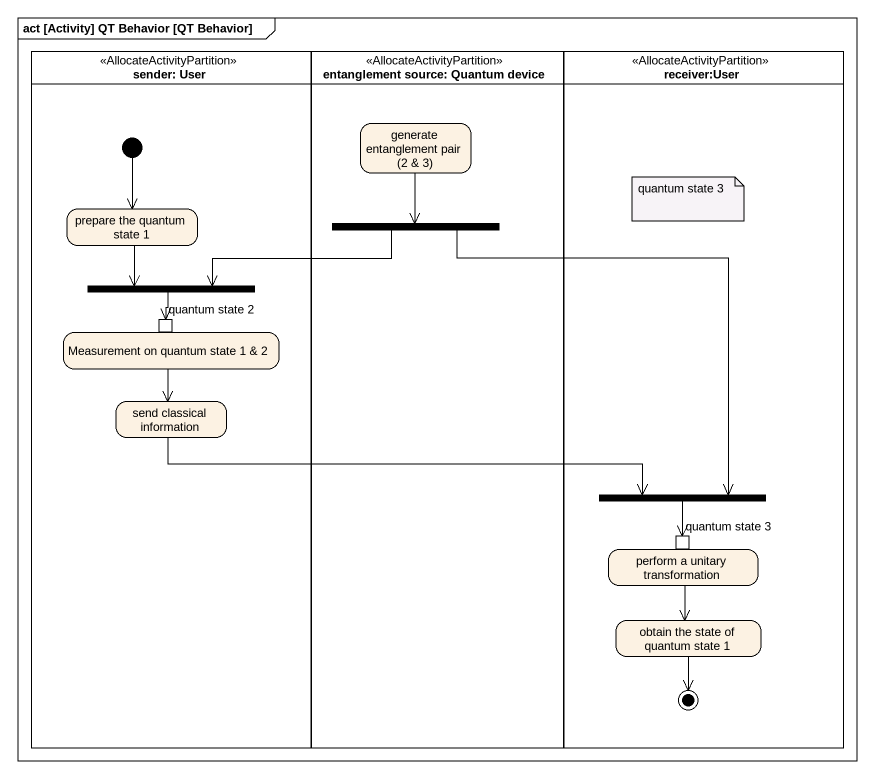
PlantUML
@startuml
mainframe act [Activity] QT Behavior [QT Behavior]
hide empty description
state "sender: User" as sender_User <<AllocateActivityPartition>> {
  state "prepare the quantum state 1" as prepare_the_quantum_state_1
  state fork2 <<join>>
  state "Measurement on quantum state 1 & 2" as Measurement_on_quantum {
    state "quantum state 2" as quantum_state_2 <<inputPin>>
  }
  state "send classical information" as send_classical_information
  [*] --> prepare_the_quantum_state_1
}
state "entanglement source: Quantum device" as entanglement_source_Quantum <<AllocateActivityPartition>> {
  state "generate entanglement pair (2 & 3)" as generate_entanglement_pair
  state fork1 <<fork>>
}
state "receiver:User" as receiver_User <<AllocateActivityPartition>> {
  state fork3 <<join>>
  state "perform a unitary transformation" as perform_a_unitary {
    state "quantum state 3" as quantum_state_3 <<inputPin>>
  }
  state "obtain the state of quantum state 1" as obtain_the_state_of_quantum
  obtain_the_state_of_quantum --> [*]
}
generate_entanglement_pair --> fork1
prepare_the_quantum_state_1 --> fork2
fork1 -left-> fork2
fork1 --> fork3
fork2 --> quantum_state_2
Measurement_on_quantum --> send_classical_information
send_classical_information -right-> fork3
fork3 --> quantum_state_3
perform_a_unitary --> obtain_the_state_of_quantum
note as N1
  quantum state 3
end note
@enduml
